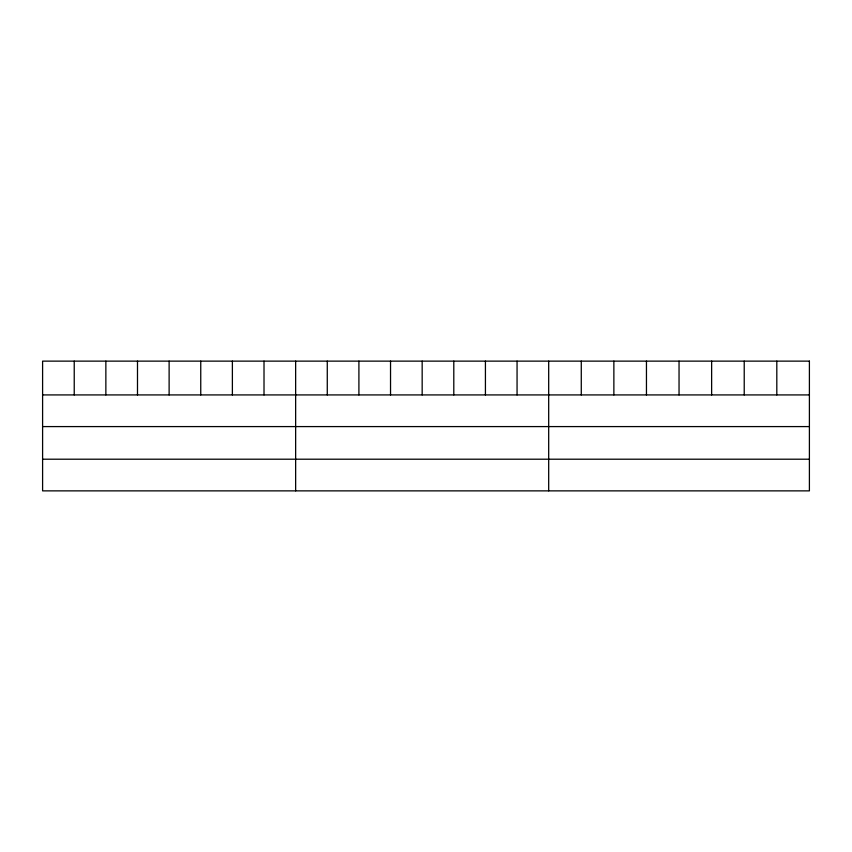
<?xml version="1.0" encoding="UTF-8"?>
<svg xmlns="http://www.w3.org/2000/svg" width="852" height="852" viewBox="0 0 852 852"><rect width="100%" height="100%" fill="white"/><g stroke="black" fill="none" stroke-linecap="round" stroke-linejoin="round"><path stroke-width="1.28" d="M42.6 394.923L809.4 394.923M42.6 426.586L809.4 426.586M42.6 459.207L809.4 459.207M776.811 361.131L776.811 394.923M744.222 361.131L744.222 394.923M711.633 361.131L711.633 394.923M679.044 361.131L679.044 394.923M646.455 361.131L646.455 394.923M613.866 361.131L613.866 394.923M581.277 361.131L581.277 394.923M548.688 361.131L548.688 490.869M517.058 361.131L517.058 394.923M485.427 361.131L485.427 394.923M453.796 361.131L453.796 394.923M422.166 361.131L422.166 394.923M390.535 361.131L390.535 394.923M358.905 361.131L358.905 394.923M327.274 361.131L327.274 394.923M295.644 361.131L295.644 490.869M264.013 361.131L264.013 394.923M232.383 361.131L232.383 394.923M200.752 361.131L200.752 394.923M169.122 361.131L169.122 394.923M137.491 361.131L137.491 394.923M105.861 361.131L105.861 394.923M74.231 361.131L74.231 394.923M809.4 361.131L42.6 361.131L42.6 490.869L809.4 490.869L809.4 361.131"/></g></svg>
